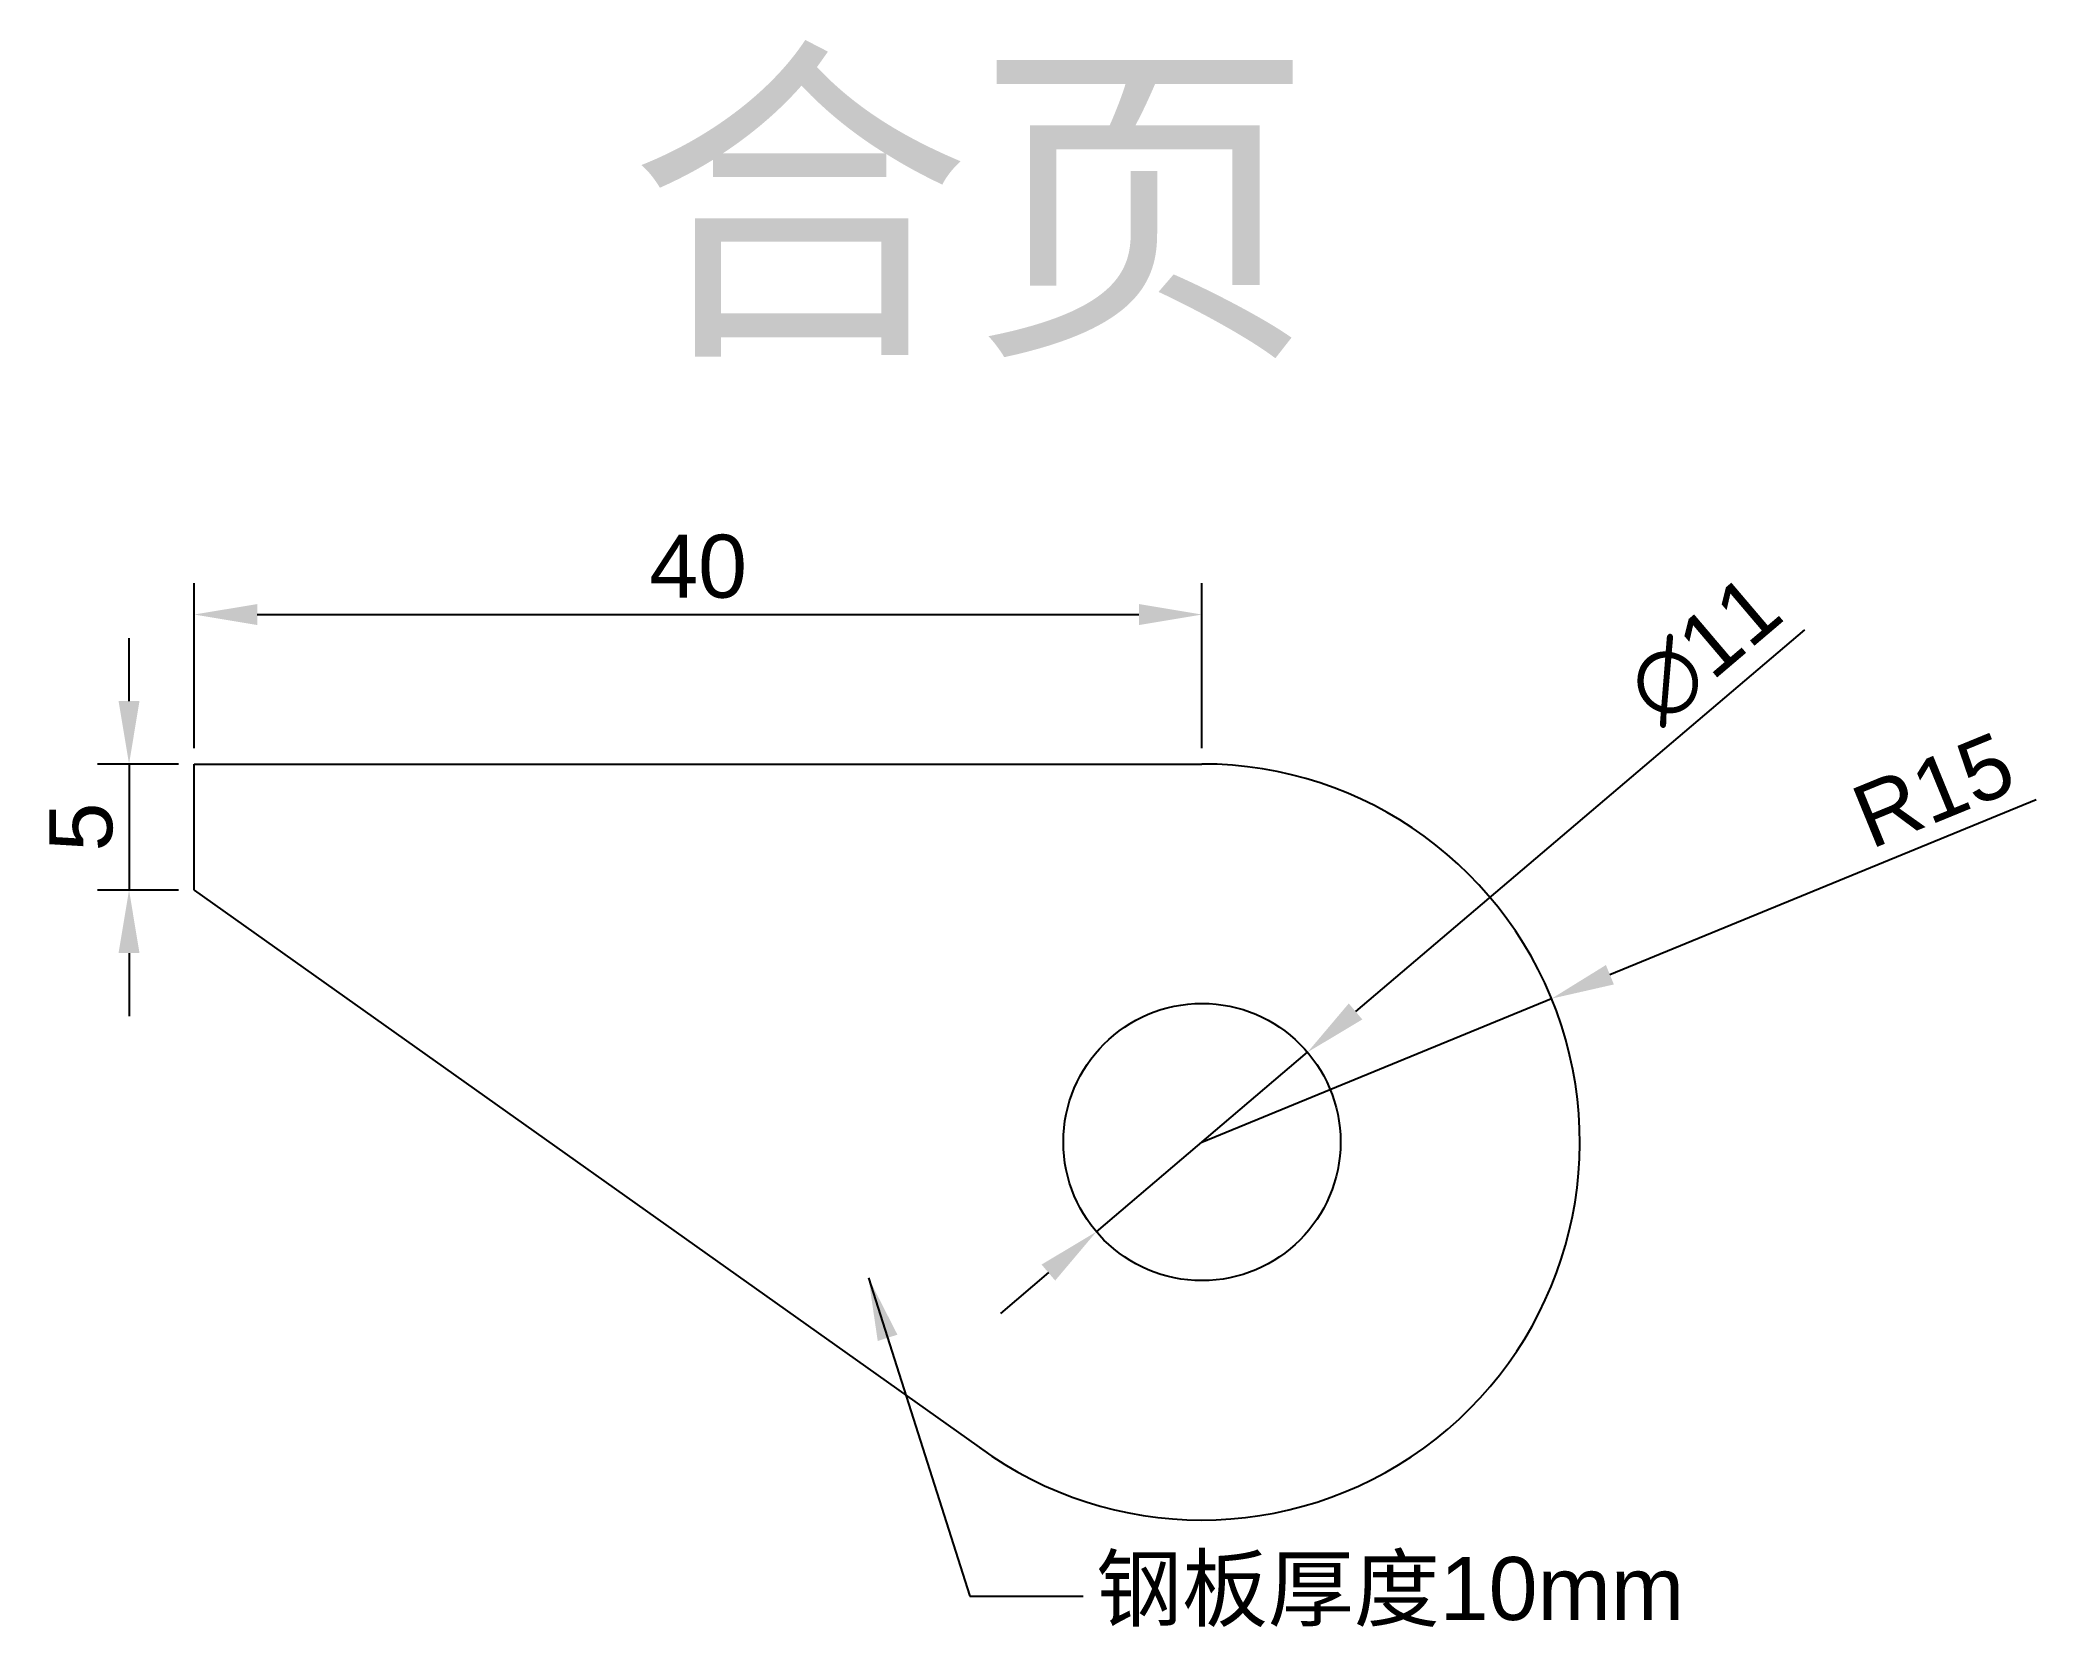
# Model space of a CAD drawing. Header units: millimetres. Extents: x -6.1 to 73.1, y -29.2 to 33.7.
import ezdxf

# ---------------------------------------------------------------- set-up
doc = ezdxf.new("R2010")
doc.units = ezdxf.units.MM
doc.styles.get("Standard").update_dxf_attribs({"font": 'arial.ttf'})
doc.dimstyles.new('ISO-25', dxfattribs={"dimtxt": 2.5, "dimasz": 2.5, "dimexe": 1.25, "dimexo": 0.625, "dimtad": 1, "dimtxsty": 'Standard', "dimcen": 2.5, "dimadec": 0, "dimazin": 0, "dimtfac": 1, "dimtmove": 0, "dimatfit": 3, "dimfxl": 1, "dimarcsym": 0})

# ---------------------------------------------------------------- blocks, each defined once
blk = doc.blocks.new('*D6')
at = {"color": 0, "lineweight": -2, "transparency": 16777216}
for p, q in [((0, 5.625), (0, 12.181)), ((40, 5.625), (40, 12.181)), ((2.5, 10.931), (37.5, 10.931))]:
    blk.add_line(p, q, dxfattribs=at)
at = {"color": 0, "transparency": 16777216}
for points in [[(2.5, 11.347), (2.5, 10.514), (0, 10.931)], [(37.5, 11.347), (37.5, 10.514), (40, 10.931)]]:
    blk.add_solid(points, dxfattribs=at)
at = {"layer": 'Defpoints', "color": 0, "transparency": 16777216}
for p in [(40, 10.931), (0, 5), (40, 5)]:
    blk.add_point(p, dxfattribs=at)
at = {"color": 0, "transparency": 16777216, "insert": (20, 12.832), "char_height": 2.5, "attachment_point": 5}
blk.add_mtext('40', dxfattribs=at)
blk = doc.blocks.new('*D7')
at = {"color": 0, "lineweight": -2, "transparency": 16777216}
for p, q in [((-2.587, 7.5), (-2.587, 10)), ((-0.625, 5), (-3.837, 5)), ((-2.587, 5), (-2.587, 0)), ((-0.625, 0), (-3.837, 0)), ((-2.587, -2.5), (-2.587, -5))]:
    blk.add_line(p, q, dxfattribs=at)
at = {"color": 0, "transparency": 16777216}
for points in [[(-3.004, 7.5), (-2.171, 7.5), (-2.587, 5)], [(-3.004, -2.5), (-2.171, -2.5), (-2.587, 0)]]:
    blk.add_solid(points, dxfattribs=at)
at = {"layer": 'Defpoints', "color": 0, "transparency": 16777216}
for p in [(0, 5), (-2.587, 0), (0, 0)]:
    blk.add_point(p, dxfattribs=at)
at = {"color": 0, "transparency": 16777216, "insert": (-4.484, 2.5), "char_height": 2.5, "attachment_point": 5, "rotation": 90}
blk.add_mtext('5', dxfattribs=at)
blk = doc.blocks.new('*D11')
at = {"color": 0, "lineweight": -2, "transparency": 16777216}
for p, q in [((63.911, 10.323), (46.096, -4.819)), ((35.809, -13.562), (44.191, -6.438)), ((33.904, -15.181), (31.999, -16.8))]:
    blk.add_line(p, q, dxfattribs=at)
at = {"color": 0, "transparency": 16777216}
for points in [[(45.826, -4.502), (46.366, -5.137), (44.191, -6.438)], [(33.634, -14.863), (34.174, -15.498), (35.809, -13.562)]]:
    blk.add_solid(points, dxfattribs=at)
at = {"layer": 'Defpoints', "color": 0, "transparency": 16777216}
for p in [(44.191, -6.438), (35.809, -13.562)]:
    blk.add_point(p, dxfattribs=at)
at = {"color": 0, "transparency": 16777216, "insert": (59.941, 9.536), "char_height": 2.5, "attachment_point": 5, "rotation": 40.36192}
blk.add_mtext('∅11', dxfattribs=at)
blk = doc.blocks.new('*D12')
at = {"color": 0, "lineweight": -2, "transparency": 16777216}
for p, q in [((73.108, 3.572), (56.192, -3.362)), ((40, -10), (53.879, -4.31))]:
    blk.add_line(p, q, dxfattribs=at)
at = {"color": 0, "transparency": 16777216}
blk.add_solid([(56.034, -2.977), (56.35, -3.748), (53.879, -4.31)], dxfattribs=at)
at = {"layer": 'Defpoints', "color": 0, "transparency": 16777216}
for p in [(53.879, -4.31), (40, -10)]:
    blk.add_point(p, dxfattribs=at)
at = {"color": 0, "transparency": 16777216, "insert": (69.036, 3.958), "char_height": 2.5, "attachment_point": 5, "rotation": 22.2905}
blk.add_mtext('R15', dxfattribs=at)

msp = doc.modelspace()

# ---------------------------------------------------------------- linework, layer by layer
at = {"color": 0}
for p, q in [((0, 0), (0, 5)), ((0, 5), (40, 5)), ((0, 0), (31.468, -22.337))]:
    msp.add_line(p, q, dxfattribs=at)
msp.add_circle((40, -10), 5.5, dxfattribs=at)
msp.add_arc((40, -10), 15, 233.92879, 90, dxfattribs=at)

# ---------------------------------------------------------------- texts
at = {"color": 6}
msp.add_text('合页', height=10, dxfattribs=at).set_placement((17.203, 22.234))
at = {"color": 3, "insert": (35.798, -26.468), "char_height": 2.5, "width": 29.77332, "attachment_point": 1}
msp.add_mtext('{\\fSimSun|b0|i0|c134|p2;钢板厚度}10mm', dxfattribs=at)

# ---------------------------------------------------------------- dimensions: what is measured, and where the dimension line sits
at = {"color": 3}
dim = msp.add_linear_dim(base=(40, 10.931), p1=(0, 5), p2=(40, 5), dimstyle='ISO-25', dxfattribs=at)
dim.commit()
dim.dimension.update_dxf_attribs({"geometry": '*D6', "text_midpoint": (20, 12.832)})
dim = msp.add_diameter_dim_2p(p1=(35.809, -13.562), p2=(44.191, -6.438), dimstyle='ISO-25', dxfattribs=at)
dim.commit()
dim.dimension.update_dxf_attribs({"geometry": '*D11', "text_midpoint": (61.218, 8.034), "dimtype": 163})
dim = msp.add_linear_dim(base=(-2.587, 0), p1=(0, 5), p2=(0, 0), angle=90, dimstyle='ISO-25', dxfattribs=at)
dim.commit()
dim.dimension.update_dxf_attribs({"geometry": '*D7', "text_midpoint": (-4.484, 2.5)})
dim = msp.add_radius_dim(center=(40, -10), mpoint=(53.879, -4.31), dimstyle='ISO-25', dxfattribs=at)
dim.commit()
dim.dimension.update_dxf_attribs({"geometry": '*D12', "text_midpoint": (69.758, 2.199), "dimtype": 164})

# ---------------------------------------------------------------- leaders
at = {"color": 3, "annotation_type": 0, "has_hookline": 1, "hookline_direction": 0, "text_width": 23.668}
msp.add_leader([(26.762, -15.389), (30.79, -28.018), (35.291, -28.018)], dimstyle='ISO-25', override={"dimgap": 0.625, "dimtad": 0}, dxfattribs=at)

doc.saveas('drawing.dxf')
